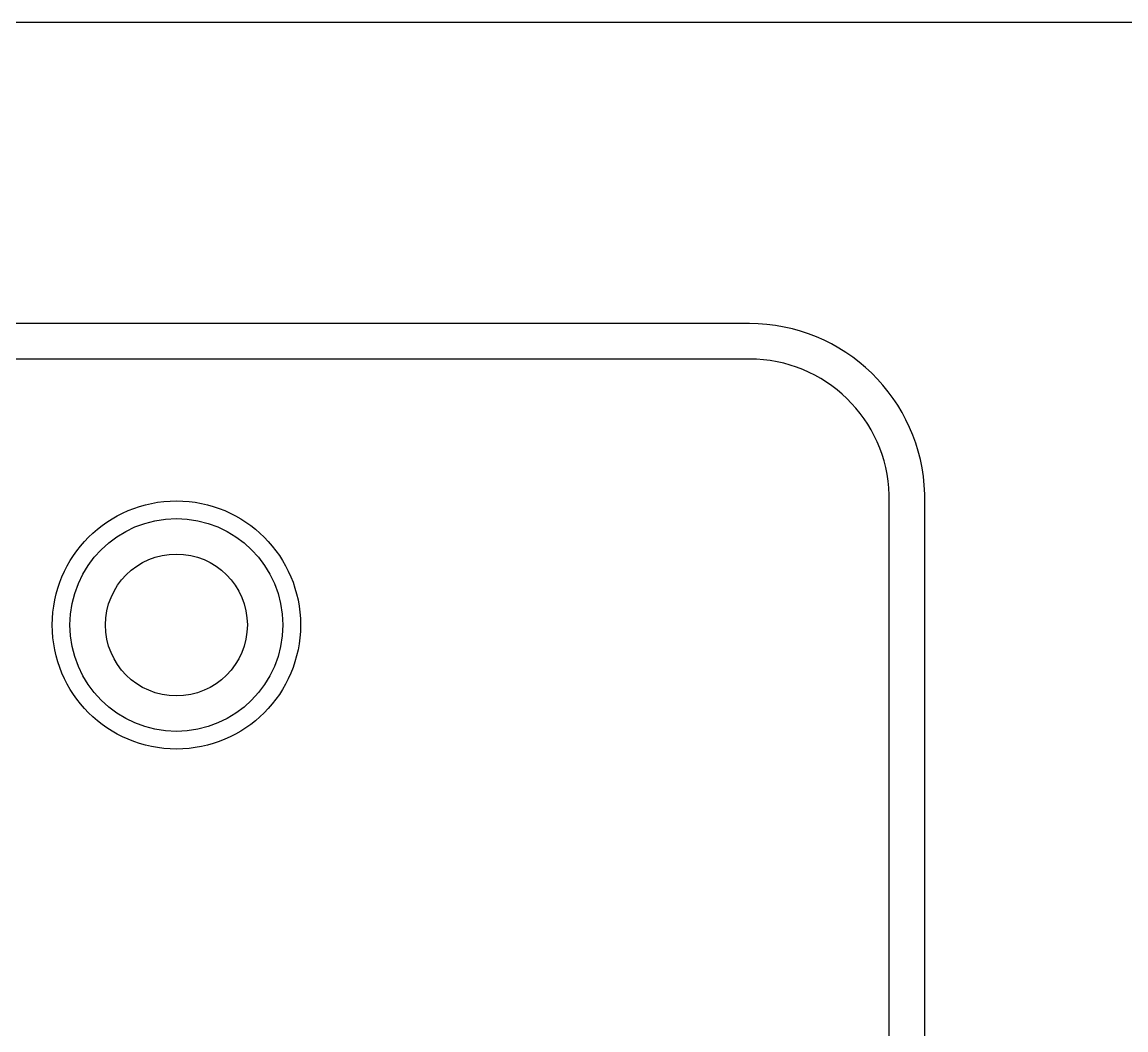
# Model space of a CAD drawing. Header units: millimetres. Extents: x -4036 to 14155, y 855 to 10011.
# Drawn here: x 8618.7 to 8929.8, y 6198.6 to 6482.8 of the extents above; entities that cross this region are included whole.
import ezdxf

# ---------------------------------------------------------------- set-up
doc = ezdxf.new("R2010")
doc.units = ezdxf.units.MM

# ---------------------------------------------------------------- blocks, each defined once
blk = doc.blocks.new('fr1')
at = {"color": 0, "linetype": 'ByBlock'}
for p, q in [((90.77, 438.19), (-210.3, 438.19)), ((90.77, 428.19), (-210.3, 428.19)), ((130.22, 86.54), (130.22, 390.13)), ((140.24, 87.66), (140.22, 390.13))]:
    blk.add_line(p, q, dxfattribs=at)
for radius in [35, 30, 20]:
    blk.add_circle((-70.76, 353.19), radius)
for radius in [49.46, 39.46]:
    blk.add_arc((90.77, 388.73), radius, 1.6186, 90)

msp = doc.modelspace()

# ---------------------------------------------------------------- linework, layer by layer
at = {"color": 0}
msp.add_lwpolyline([(7822.16, 6482.81), (9562.16, 6482.81), (9562.16, 5882.81), (7822.16, 5882.81), (7822.16, 6482.81)], dxfattribs=at)

# ---------------------------------------------------------------- block references
msp.add_blockref('fr1', (8732.92, 5959.59), dxfattribs=at)

doc.saveas('drawing.dxf')
